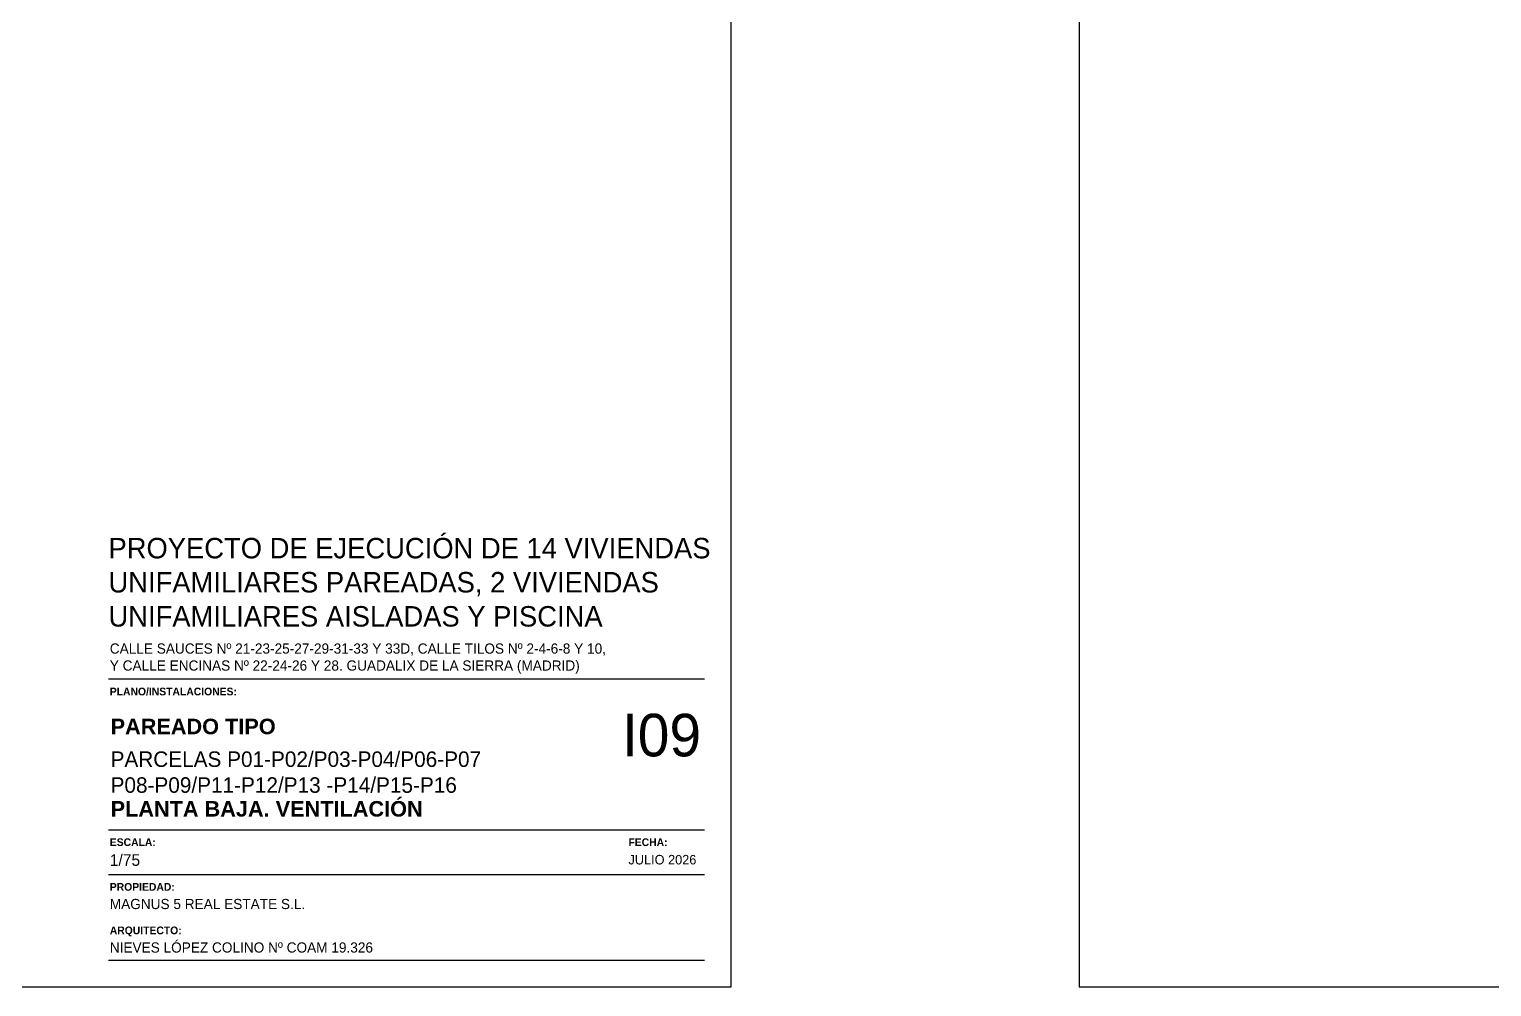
# Model space of a CAD drawing. Header units: millimetres. Extents: x 441156 to 441876, y 4514765 to 4515211.
# Drawn here: x 441317.02 to 441333.46, y 4515133.81 to 4515144.58 of the extents above; entities that cross this region are included whole.
import ezdxf

# ---------------------------------------------------------------- set-up
doc = ezdxf.new("R2010")
doc.units = ezdxf.units.MM
doc.layers.add('01_cartela', color=6, linetype='Continuous', plot=False)
doc.layers.add('01_texto cartela', color=5, linetype='Continuous')
doc.styles.add('Century Gothic', font='', dxfattribs={"height": 2})
doc.styles.add('Century Gothic_3', font='', dxfattribs={"height": 4.5})
doc.styles.add('Century Gothic_5', font='', dxfattribs={"height": 2.5})
doc.styles.add('Century Gothic_6', font='', dxfattribs={"height": 11})
doc.styles.add('NIEVES3', font='swisseb.ttf')
doc.styles.get('Century Gothic').set_extended_font_data('Century Gothic')
doc.styles.get('Century Gothic_3').set_extended_font_data('Century Gothic')
doc.styles.get('Century Gothic_5').set_extended_font_data('Century Gothic')
doc.styles.get('Century Gothic_6').set_extended_font_data('Century Gothic')

msp = doc.modelspace()

# ---------------------------------------------------------------- linework, layer by layer
at = {"layer": '01_cartela', "color": 3}
for points in [[(441294.27109342, 4515155.34750872), (441294.27109342, 4515133.8124847), (441324.90908148, 4515133.8124847), (441324.90908148, 4515155.34750872)], [(441328.82145805, 4515155.34750872), (441328.82145805, 4515133.8124847), (441359.45944611, 4515133.8124847), (441359.45944611, 4515155.34750872)]]:
    msp.add_lwpolyline(points, close=True, dxfattribs=at)
at = {"layer": '01_texto cartela', "color": 5}
for p, q in [((441317.90780833, 4515137.27339118), (441324.60908148, 4515137.27339118)), ((441317.90780833, 4515135.5790118), (441324.60908148, 4515135.5790118)), ((441317.90780833, 4515135.07669236), (441324.60908148, 4515135.07669236)), ((441317.90780833, 4515134.1124847), (441324.60908148, 4515134.1124847))]:
    msp.add_line(p, q, dxfattribs=at)

# ---------------------------------------------------------------- texts
for s, insert, char_height, width, attachment_point, style in [('\\PPROYECTO DE EJECUCIÓN DE 14 VIVIENDAS UNIFAMILIARES PAREADAS, 2 VIVIENDAS UNIFAMILIARES AISLADAS Y PISCINA', (441317.90780833, 4515139.24320227), 0.23, 6.8221698289, 1, 'Century Gothic_3'), ('CALLE SAUCES Nº 21-23-25-27-29-31-33 Y 33D, CALLE TILOS Nº 2-4-6-8 Y 10, \\PY CALLE ENCINAS Nº 22-24-26 Y 28. GUADALIX DE LA SIERRA (MADRID)', (441317.92260222, 4515137.67310265), 0.114550418, 9.2468106263, 1, 'Century Gothic'), ('{\\fCentury Gothic|b1|i0|c0|p34;PLANO/INSTALACIONES: }', (441317.92260222, 4515137.17613372), 0.0870135776, 2.1171461181, 1, 'Century Gothic'), ('\\pt2.3273;\\PPARCELAS P01-P02/P03-P04/P06-P07\\PP08-P09/P11-P12/P13 -P14/P15-P16 ', (441317.93147855, 4515135.99094298), 0.1745530179, 7.0090801689, 7, 'Century Gothic_5'), ('\\pt2.3273;PLANTA BAJA. VENTILACIÓN', (441317.93147855, 4515135.72377073), 0.1745530179, 7.0090801689, 7, 'NIEVES3'), ('{\\fCentury Gothic|b1|i0|c0|p34;ESCALA: }', (441317.92260222, 4515135.48175434), 0.0870135776, 2.1171461181, 1, 'Century Gothic'), ('{\\fCentury Gothic|b1|i0|c0|p34;FECHA: }', (441323.75346964, 4515135.48175434), 0.0870135776, 2.1171461181, 1, 'Century Gothic'), ('1/75', (441317.92260222, 4515135.3031219), 0.130914763, 2.1171461181, 1, 'Century Gothic'), ('JULIO 2026', (441323.75346964, 4515135.29489519), 0.106913723, 3.5043768434, 1, 'Century Gothic'), ('{\\fCentury Gothic|b1|i0|c0|p34;PROPIEDAD:}', (441317.92260222, 4515134.97906928), 0.0870135776, 0.8370923696, 1, 'Century Gothic'), ('MAGNUS 5 REAL ESTATE S.L.', (441317.92260222, 4515134.80043684), 0.114550418, 4.882308024, 1, 'Century Gothic'), ('{\\fCentury Gothic|b1|i0|c0|p34;ARQUITECTO:}', (441317.92260222, 4515134.489984), 0.0870135776, 0.8370923696, 1, 'Century Gothic'), ('NIEVES LÓPEZ COLINO Nº COAM 19.326', (441317.92260222, 4515134.31135157), 0.114550418, 3.6515309653, 1, 'Century Gothic')]:
    msp.add_mtext(s, dxfattribs=dict(at, insert=insert, char_height=char_height, width=width, attachment_point=attachment_point, style=style))
at = {"layer": '01_texto cartela', "color": 1}
for s, insert, char_height, width, attachment_point, style in [('\\pt2.3273;PAREADO TIPO ', (441317.93147855, 4515136.64975464), 0.1745530179, 7.0090801689, 7, 'NIEVES3'), ('I09', (441324.56955424, 4515136.88187026), 0.478574677, 1.0498533469, 3, 'Century Gothic_6')]:
    msp.add_mtext(s, dxfattribs=dict(at, insert=insert, char_height=char_height, width=width, attachment_point=attachment_point, style=style))

doc.saveas('drawing.dxf')
